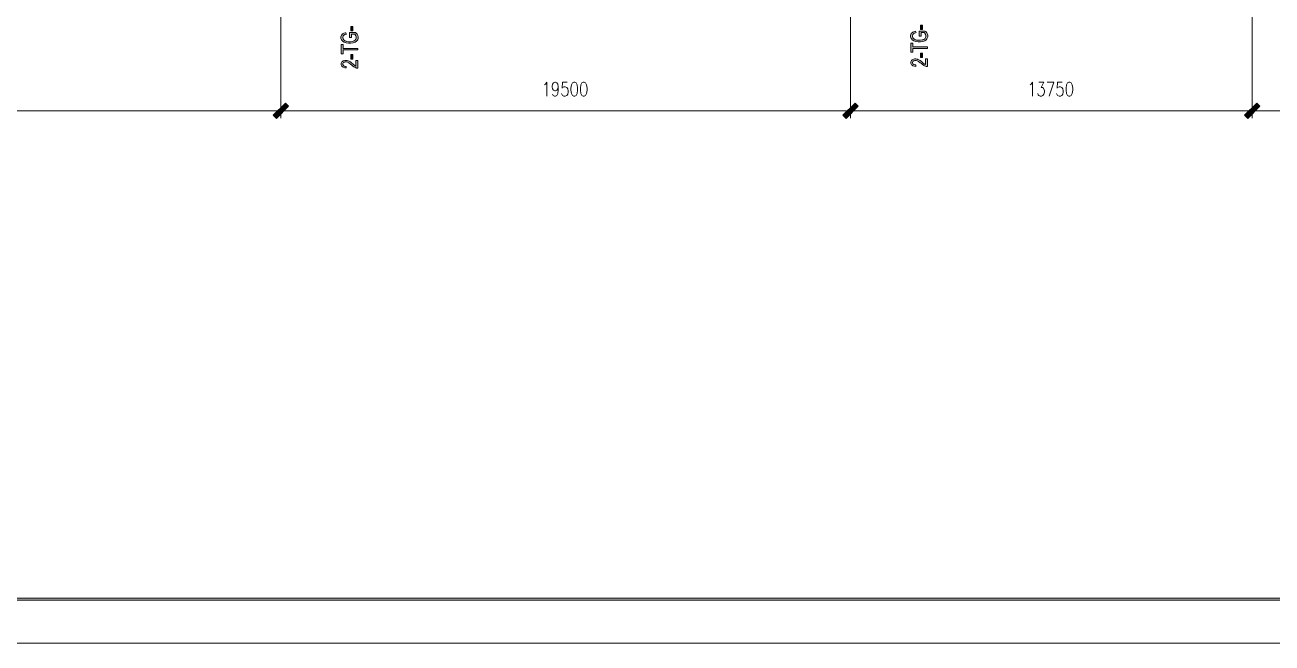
# Model space of a CAD drawing. Header units: millimetres. Extents: x 805 to 6044844, y 120 to 7887884.
# Drawn here: x 5956389 to 5999075, y 7798792 to 7819944 of the extents above; entities that cross this region are included whole.
import ezdxf

# ---------------------------------------------------------------- set-up
doc = ezdxf.new("R2010")
doc.units = ezdxf.units.MM

msp = doc.modelspace()

# ---------------------------------------------------------------- hatches: boundary and pattern name
h = msp.add_hatch(color=0)
h.dxf.hatch_style = 2
h.paths.add_polyline_path([(5967615, 7819737), (5967545, 7819737), (5967545, 7819887), (5967615, 7819887)])
h = msp.add_hatch(color=0)
h.dxf.hatch_style = 2
h.paths.add_polyline_path([(5987113, 7819787), (5987044, 7819787), (5987044, 7819937), (5987113, 7819937)])
h = msp.add_hatch(color=0)
h.dxf.hatch_style = 2
h.paths.add_polyline_path([(5967563, 7819515), (5967496, 7819515), (5967496, 7819684), (5967707, 7819684), (5967729, 7819665), (5967762, 7819625), (5967774, 7819604), (5967785, 7819583), (5967796, 7819541), (5967796, 7819519), (5967796, 7819490), (5967778, 7819436), (5967760, 7819412), (5967742, 7819389), (5967690, 7819352), (5967656, 7819340), (5967622, 7819327), (5967546, 7819316), (5967504, 7819316), (5967462, 7819316), (5967384, 7819327), (5967348, 7819340), (5967313, 7819352), (5967259, 7819387), (5967242, 7819410), (5967224, 7819433), (5967207, 7819485), (5967207, 7819515), (5967207, 7819537), (5967216, 7819576), (5967227, 7819594), (5967236, 7819611), (5967264, 7819638), (5967282, 7819648), (5967300, 7819658), (5967347, 7819673), (5967376, 7819678), (5967394, 7819631), (5967373, 7819626), (5967338, 7819615), (5967326, 7819608), (5967314, 7819602), (5967293, 7819583), (5967286, 7819570), (5967278, 7819558), (5967271, 7819530), (5967271, 7819515), (5967271, 7819497), (5967279, 7819466), (5967287, 7819452), (5967295, 7819439), (5967315, 7819418), (5967328, 7819410), (5967341, 7819402), (5967369, 7819389), (5967384, 7819385), (5967411, 7819377), (5967468, 7819370), (5967499, 7819370), (5967537, 7819370), (5967601, 7819379), (5967627, 7819388), (5967653, 7819397), (5967691, 7819424), (5967703, 7819442), (5967716, 7819459), (5967728, 7819496), (5967728, 7819516), (5967728, 7819533), (5967719, 7819567), (5967709, 7819583), (5967700, 7819599), (5967680, 7819624), (5967669, 7819633), (5967563, 7819633)])
h = msp.add_hatch(color=0)
h.dxf.hatch_style = 2
h.paths.add_polyline_path([(5987061, 7819565), (5986994, 7819565), (5986994, 7819734), (5987205, 7819734), (5987227, 7819715), (5987260, 7819675), (5987272, 7819654), (5987283, 7819633), (5987294, 7819591), (5987294, 7819569), (5987294, 7819540), (5987276, 7819486), (5987258, 7819463), (5987240, 7819438), (5987188, 7819402), (5987154, 7819390), (5987120, 7819378), (5987044, 7819365), (5987002, 7819365), (5986960, 7819365), (5986883, 7819377), (5986847, 7819390), (5986811, 7819402), (5986758, 7819437), (5986740, 7819460), (5986722, 7819482), (5986705, 7819535), (5986705, 7819565), (5986705, 7819587), (5986715, 7819626), (5986725, 7819643), (5986735, 7819661), (5986763, 7819688), (5986781, 7819698), (5986798, 7819708), (5986845, 7819723), (5986874, 7819728), (5986893, 7819680), (5986871, 7819676), (5986836, 7819665), (5986824, 7819658), (5986812, 7819651), (5986792, 7819633), (5986784, 7819620), (5986777, 7819608), (5986769, 7819580), (5986769, 7819565), (5986769, 7819547), (5986777, 7819516), (5986785, 7819503), (5986793, 7819489), (5986813, 7819468), (5986826, 7819460), (5986839, 7819452), (5986868, 7819439), (5986883, 7819435), (5986909, 7819427), (5986967, 7819420), (5986997, 7819420), (5987036, 7819420), (5987099, 7819429), (5987125, 7819438), (5987151, 7819447), (5987189, 7819474), (5987201, 7819492), (5987214, 7819509), (5987227, 7819546), (5987227, 7819566), (5987227, 7819583), (5987217, 7819617), (5987207, 7819633), (5987198, 7819649), (5987178, 7819674), (5987167, 7819683), (5987061, 7819683)])
h = msp.add_hatch(color=0)
h.dxf.hatch_style = 2
h.paths.add_polyline_path([(5987285, 7819140), (5986782, 7819140), (5986782, 7819009), (5986715, 7819009), (5986715, 7819325), (5986782, 7819325), (5986782, 7819193), (5987285, 7819193)])
h = msp.add_hatch(color=0)
h.dxf.hatch_style = 2
h.paths.add_polyline_path([(5967786, 7819090), (5967284, 7819090), (5967284, 7818959), (5967216, 7818959), (5967216, 7819275), (5967284, 7819275), (5967284, 7819143), (5967786, 7819143)])
h = msp.add_hatch(color=0)
h.dxf.hatch_style = 2
h.paths.add_polyline_path([(5967615, 7818778), (5967545, 7818778), (5967545, 7818928), (5967615, 7818928)])
h = msp.add_hatch(color=0)
h.dxf.hatch_style = 2
h.paths.add_polyline_path([(5987113, 7818828), (5987044, 7818828), (5987044, 7818978), (5987113, 7818978)])
h = msp.add_hatch(color=0)
h.dxf.hatch_style = 2
h.paths.add_polyline_path([(5967719, 7818731), (5967786, 7818731), (5967786, 7818467), (5967774, 7818467), (5967749, 7818470), (5967738, 7818473), (5967718, 7818478), (5967681, 7818494), (5967662, 7818505), (5967643, 7818516), (5967600, 7818548), (5967575, 7818569), (5967537, 7818601), (5967477, 7818645), (5967455, 7818657), (5967433, 7818668), (5967390, 7818680), (5967370, 7818680), (5967350, 7818680), (5967315, 7818669), (5967301, 7818659), (5967286, 7818648), (5967272, 7818622), (5967272, 7818604), (5967272, 7818587), (5967287, 7818559), (5967302, 7818548), (5967317, 7818537), (5967359, 7818527), (5967386, 7818527), (5967379, 7818476), (5967338, 7818479), (5967277, 7818498), (5967256, 7818515), (5967235, 7818532), (5967214, 7818578), (5967214, 7818605), (5967214, 7818634), (5967237, 7818680), (5967259, 7818697), (5967282, 7818713), (5967339, 7818730), (5967372, 7818730), (5967389, 7818730), (5967423, 7818725), (5967440, 7818720), (5967456, 7818716), (5967491, 7818699), (5967509, 7818688), (5967527, 7818676), (5967578, 7818639), (5967609, 7818612), (5967636, 7818590), (5967672, 7818562), (5967681, 7818556), (5967690, 7818550), (5967709, 7818539), (5967719, 7818535)])
h = msp.add_hatch(color=0)
h.dxf.hatch_style = 2
h.paths.add_polyline_path([(5987217, 7818780), (5987285, 7818780), (5987285, 7818517), (5987272, 7818517), (5987248, 7818520), (5987236, 7818523), (5987216, 7818528), (5987179, 7818544), (5987160, 7818555), (5987141, 7818566), (5987098, 7818598), (5987074, 7818619), (5987036, 7818651), (5986975, 7818695), (5986953, 7818707), (5986931, 7818718), (5986889, 7818730), (5986869, 7818730), (5986848, 7818730), (5986813, 7818719), (5986799, 7818709), (5986784, 7818698), (5986770, 7818672), (5986770, 7818655), (5986770, 7818637), (5986785, 7818609), (5986800, 7818598), (5986815, 7818587), (5986857, 7818577), (5986884, 7818577), (5986877, 7818526), (5986837, 7818529), (5986775, 7818548), (5986754, 7818565), (5986733, 7818582), (5986712, 7818627), (5986712, 7818656), (5986712, 7818684), (5986735, 7818730), (5986758, 7818747), (5986781, 7818763), (5986837, 7818780), (5986870, 7818780), (5986887, 7818780), (5986921, 7818775), (5986938, 7818770), (5986954, 7818765), (5986989, 7818749), (5987008, 7818738), (5987026, 7818726), (5987076, 7818689), (5987107, 7818662), (5987134, 7818640), (5987170, 7818612), (5987179, 7818606), (5987189, 7818600), (5987208, 7818589), (5987217, 7818585)])
h = msp.add_hatch(color=0)
h.dxf.hatch_style = 2
h.paths.add_polyline_path([(5965309, 7817272), (5965415, 7817166), (5964995, 7816746), (5964889, 7816852)])
h = msp.add_hatch(color=0)
h.dxf.hatch_style = 2
h.paths.add_polyline_path([(5964995, 7816746), (5964889, 7816852), (5965309, 7817272), (5965415, 7817166)])
h = msp.add_hatch(color=0)
h.dxf.hatch_style = 2
h.paths.add_polyline_path([(5984807, 7817272), (5984913, 7817166), (5984493, 7816746), (5984388, 7816852)])
h = msp.add_hatch(color=0)
h.dxf.hatch_style = 2
h.paths.add_polyline_path([(5984493, 7816746), (5984388, 7816852), (5984807, 7817272), (5984913, 7817166)])
h = msp.add_hatch(color=0)
h.dxf.hatch_style = 2
h.paths.add_polyline_path([(5998556, 7817272), (5998662, 7817166), (5998242, 7816746), (5998136, 7816852)])
h = msp.add_hatch(color=0)
h.dxf.hatch_style = 2
h.paths.add_polyline_path([(5998242, 7816746), (5998136, 7816852), (5998556, 7817272), (5998662, 7817166)])
h = msp.add_hatch(color=0)
h.dxf.hatch_style = 2
h.paths.add_polyline_path([(5922420, 7800257), (5922490, 7800327), (6043309, 7800327), (6043379, 7800257)])

# ---------------------------------------------------------------- linework, layer by layer
at = {"color": 0, "lineweight": 0}
for points in [[(5918705, 7798792), (5918705, 7887884), (6044844, 7887884), (6044844, 7798792)], [(5967615, 7819737), (5967545, 7819737), (5967545, 7819887), (5967615, 7819887)], [(5987113, 7819787), (5987044, 7819787), (5987044, 7819937), (5987113, 7819937)], [(5967563, 7819515), (5967496, 7819515), (5967496, 7819684), (5967707, 7819684), (5967729, 7819665), (5967762, 7819625), (5967774, 7819604), (5967785, 7819583), (5967796, 7819541), (5967796, 7819519), (5967796, 7819490), (5967778, 7819436), (5967760, 7819412), (5967742, 7819389), (5967690, 7819352), (5967656, 7819340), (5967622, 7819327), (5967546, 7819316), (5967504, 7819316), (5967462, 7819316), (5967384, 7819327), (5967348, 7819340), (5967313, 7819352), (5967259, 7819387), (5967242, 7819410), (5967224, 7819433), (5967207, 7819485), (5967207, 7819515), (5967207, 7819537), (5967216, 7819576), (5967227, 7819594), (5967236, 7819611), (5967264, 7819638), (5967282, 7819648), (5967300, 7819658), (5967347, 7819673), (5967376, 7819678), (5967394, 7819631), (5967373, 7819626), (5967338, 7819615), (5967326, 7819608), (5967314, 7819602), (5967293, 7819583), (5967286, 7819570), (5967278, 7819558), (5967271, 7819530), (5967271, 7819515), (5967271, 7819497), (5967279, 7819466), (5967287, 7819452), (5967295, 7819439), (5967315, 7819418), (5967328, 7819410), (5967341, 7819402), (5967369, 7819389), (5967384, 7819385), (5967411, 7819377), (5967468, 7819370), (5967499, 7819370), (5967537, 7819370), (5967601, 7819379), (5967627, 7819388), (5967653, 7819397), (5967691, 7819424), (5967703, 7819442), (5967716, 7819459), (5967728, 7819496), (5967728, 7819516), (5967728, 7819533), (5967719, 7819567), (5967709, 7819583), (5967700, 7819599), (5967680, 7819624), (5967669, 7819633), (5967563, 7819633)], [(5987061, 7819565), (5986994, 7819565), (5986994, 7819734), (5987205, 7819734), (5987227, 7819715), (5987260, 7819675), (5987272, 7819654), (5987283, 7819633), (5987294, 7819591), (5987294, 7819569), (5987294, 7819540), (5987276, 7819486), (5987258, 7819463), (5987240, 7819438), (5987188, 7819402), (5987154, 7819390), (5987120, 7819378), (5987044, 7819365), (5987002, 7819365), (5986960, 7819365), (5986883, 7819377), (5986847, 7819390), (5986811, 7819402), (5986758, 7819437), (5986740, 7819460), (5986722, 7819482), (5986705, 7819535), (5986705, 7819565), (5986705, 7819587), (5986715, 7819626), (5986725, 7819643), (5986735, 7819661), (5986763, 7819688), (5986781, 7819698), (5986798, 7819708), (5986845, 7819723), (5986874, 7819728), (5986893, 7819680), (5986871, 7819676), (5986836, 7819665), (5986824, 7819658), (5986812, 7819651), (5986792, 7819633), (5986784, 7819620), (5986777, 7819608), (5986769, 7819580), (5986769, 7819565), (5986769, 7819547), (5986777, 7819516), (5986785, 7819503), (5986793, 7819489), (5986813, 7819468), (5986826, 7819460), (5986839, 7819452), (5986868, 7819439), (5986883, 7819435), (5986909, 7819427), (5986967, 7819420), (5986997, 7819420), (5987036, 7819420), (5987099, 7819429), (5987125, 7819438), (5987151, 7819447), (5987189, 7819474), (5987201, 7819492), (5987214, 7819509), (5987227, 7819546), (5987227, 7819566), (5987227, 7819583), (5987217, 7819617), (5987207, 7819633), (5987198, 7819649), (5987178, 7819674), (5987167, 7819683), (5987061, 7819683)], [(5987285, 7819140), (5986782, 7819140), (5986782, 7819009), (5986715, 7819009), (5986715, 7819325), (5986782, 7819325), (5986782, 7819193), (5987285, 7819193)], [(5967786, 7819090), (5967284, 7819090), (5967284, 7818959), (5967216, 7818959), (5967216, 7819275), (5967284, 7819275), (5967284, 7819143), (5967786, 7819143)], [(5967615, 7818778), (5967545, 7818778), (5967545, 7818928), (5967615, 7818928)], [(5987113, 7818828), (5987044, 7818828), (5987044, 7818978), (5987113, 7818978)], [(5967719, 7818731), (5967786, 7818731), (5967786, 7818467), (5967774, 7818467), (5967749, 7818470), (5967738, 7818473), (5967718, 7818478), (5967681, 7818494), (5967662, 7818505), (5967643, 7818516), (5967600, 7818548), (5967575, 7818569), (5967537, 7818601), (5967477, 7818645), (5967455, 7818657), (5967433, 7818668), (5967390, 7818680), (5967370, 7818680), (5967350, 7818680), (5967315, 7818669), (5967301, 7818659), (5967286, 7818648), (5967272, 7818622), (5967272, 7818604), (5967272, 7818587), (5967287, 7818559), (5967302, 7818548), (5967317, 7818537), (5967359, 7818527), (5967386, 7818527), (5967379, 7818476), (5967338, 7818479), (5967277, 7818498), (5967256, 7818515), (5967235, 7818532), (5967214, 7818578), (5967214, 7818605), (5967214, 7818634), (5967237, 7818680), (5967259, 7818697), (5967282, 7818713), (5967339, 7818730), (5967372, 7818730), (5967389, 7818730), (5967423, 7818725), (5967440, 7818720), (5967456, 7818716), (5967491, 7818699), (5967509, 7818688), (5967527, 7818676), (5967578, 7818639), (5967609, 7818612), (5967636, 7818590), (5967672, 7818562), (5967681, 7818556), (5967690, 7818550), (5967709, 7818539), (5967719, 7818535)], [(5987217, 7818780), (5987285, 7818780), (5987285, 7818517), (5987272, 7818517), (5987248, 7818520), (5987236, 7818523), (5987216, 7818528), (5987179, 7818544), (5987160, 7818555), (5987141, 7818566), (5987098, 7818598), (5987074, 7818619), (5987036, 7818651), (5986975, 7818695), (5986953, 7818707), (5986931, 7818718), (5986889, 7818730), (5986869, 7818730), (5986848, 7818730), (5986813, 7818719), (5986799, 7818709), (5986784, 7818698), (5986770, 7818672), (5986770, 7818655), (5986770, 7818637), (5986785, 7818609), (5986800, 7818598), (5986815, 7818587), (5986857, 7818577), (5986884, 7818577), (5986877, 7818526), (5986837, 7818529), (5986775, 7818548), (5986754, 7818565), (5986733, 7818582), (5986712, 7818627), (5986712, 7818656), (5986712, 7818684), (5986735, 7818730), (5986758, 7818747), (5986781, 7818763), (5986837, 7818780), (5986870, 7818780), (5986887, 7818780), (5986921, 7818775), (5986938, 7818770), (5986954, 7818765), (5986989, 7818749), (5987008, 7818738), (5987026, 7818726), (5987076, 7818689), (5987107, 7818662), (5987134, 7818640), (5987170, 7818612), (5987179, 7818606), (5987189, 7818600), (5987208, 7818589), (5987217, 7818585)], [(5975176, 7817989), (5975128, 7817966), (5975095, 7817897), (5975079, 7817782), (5975079, 7817712), (5975095, 7817598), (5975128, 7817528), (5975176, 7817505), (5975208, 7817505), (5975256, 7817528), (5975289, 7817598), (5975305, 7817712), (5975305, 7817782), (5975289, 7817897), (5975256, 7817966), (5975208, 7817989)], [(5975499, 7817989), (5975451, 7817966), (5975418, 7817897), (5975402, 7817782), (5975402, 7817712), (5975418, 7817598), (5975451, 7817528), (5975499, 7817505), (5975531, 7817505), (5975580, 7817528), (5975612, 7817598), (5975628, 7817712), (5975628, 7817782), (5975612, 7817897), (5975580, 7817966), (5975531, 7817989)], [(5992123, 7817989), (5992074, 7817966), (5992042, 7817897), (5992026, 7817782), (5992026, 7817712), (5992042, 7817598), (5992074, 7817528), (5992123, 7817505), (5992155, 7817505), (5992203, 7817528), (5992235, 7817598), (5992252, 7817712), (5992252, 7817782), (5992235, 7817897), (5992203, 7817966), (5992155, 7817989)], [(5965309, 7817272), (5965415, 7817166), (5964995, 7816746), (5964889, 7816852)], [(5964995, 7816746), (5964889, 7816852), (5965309, 7817272), (5965415, 7817166)], [(5984807, 7817272), (5984913, 7817166), (5984493, 7816746), (5984388, 7816852)], [(5984493, 7816746), (5984388, 7816852), (5984807, 7817272), (5984913, 7817166)], [(5998556, 7817272), (5998662, 7817166), (5998242, 7816746), (5998136, 7816852)], [(5998242, 7816746), (5998136, 7816852), (5998556, 7817272), (5998662, 7817166)], [(5922420, 7800257), (5922490, 7800327), (6043309, 7800327), (6043379, 7800257)]]:
    msp.add_lwpolyline(points, close=True, dxfattribs=at)
for points in [[(5965152, 7822517), (5965152, 7816759)], [(5965152, 7822517), (5965152, 7816759)], [(5984651, 7822517), (5984651, 7816759)], [(5984651, 7822517), (5984651, 7816759)], [(5998399, 7822517), (5998399, 7816759)], [(5998399, 7822517), (5998399, 7816759)], [(5974175, 7817897), (5974207, 7817920), (5974255, 7817989), (5974255, 7817505)], [(5974643, 7817828), (5974627, 7817759), (5974594, 7817712), (5974546, 7817689), (5974530, 7817689), (5974481, 7817712), (5974449, 7817759), (5974433, 7817828), (5974433, 7817851), (5974449, 7817920), (5974481, 7817966), (5974530, 7817989), (5974546, 7817989), (5974594, 7817966), (5974627, 7817920), (5974643, 7817828), (5974643, 7817712), (5974627, 7817598), (5974594, 7817528), (5974546, 7817505), (5974514, 7817505), (5974465, 7817528), (5974449, 7817575)], [(5974950, 7817989), (5974788, 7817989), (5974772, 7817782), (5974788, 7817805), (5974837, 7817828), (5974885, 7817828), (5974933, 7817805), (5974966, 7817759), (5974982, 7817689), (5974982, 7817644), (5974966, 7817575), (5974933, 7817528), (5974885, 7817505), (5974837, 7817505), (5974788, 7817528), (5974772, 7817551), (5974756, 7817598)], [(5990798, 7817897), (5990830, 7817920), (5990879, 7817989), (5990879, 7817505)], [(5991089, 7817989), (5991266, 7817989), (5991170, 7817805), (5991218, 7817805), (5991250, 7817782), (5991266, 7817759), (5991283, 7817689), (5991283, 7817644), (5991266, 7817575), (5991234, 7817528), (5991186, 7817505), (5991137, 7817505), (5991089, 7817528), (5991072, 7817551), (5991056, 7817598)], [(5991379, 7817989), (5991606, 7817989), (5991444, 7817505)], [(5991896, 7817989), (5991735, 7817989), (5991719, 7817782), (5991735, 7817805), (5991784, 7817828), (5991832, 7817828), (5991880, 7817805), (5991912, 7817759), (5991928, 7817689), (5991928, 7817644), (5991912, 7817575), (5991880, 7817528), (5991832, 7817505), (5991784, 7817505), (5991735, 7817528), (5991719, 7817551), (5991702, 7817598)], [(5965149, 7817009), (5945657, 7817009)], [(5965602, 7817009), (5964702, 7817009)], [(5964702, 7817009), (5965602, 7817009)], [(5984647, 7817009), (5965155, 7817009)], [(5985100, 7817009), (5984201, 7817009)], [(5984201, 7817009), (5985100, 7817009)], [(5998397, 7817009), (5984654, 7817009)], [(5998849, 7817009), (5997949, 7817009)], [(5997949, 7817009), (5998849, 7817009)], [(6001396, 7817009), (5998402, 7817009)]]:
    msp.add_lwpolyline(points, dxfattribs=at)

doc.saveas('drawing.dxf')
